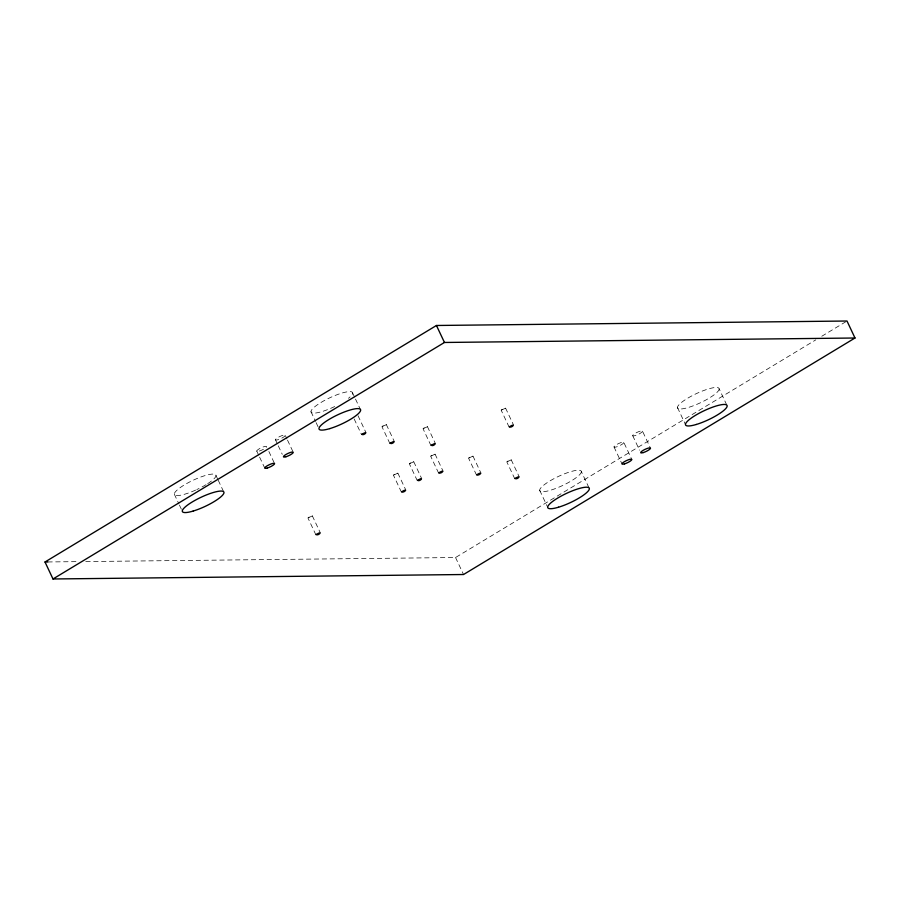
<?xml version="1.0" encoding="UTF-8"?>
<svg xmlns="http://www.w3.org/2000/svg" width="900" height="900" viewBox="0 0 900 900"><rect width="100%" height="100%" fill="white"/><g stroke="black" fill="none" stroke-linecap="round" stroke-linejoin="round"><path stroke-width="0.67" stroke-dasharray="4.5 3.38" d="M315.923 534.915L307.924 517.928L310.095 516.364L312.368 515.925L320.366 532.924M312.368 515.925L307.924 517.928M389.936 443.644L381.938 426.656L384.109 425.093L386.381 424.654L394.369 441.652M386.381 424.654L381.938 426.656M431.021 445.691L423.022 428.704L425.194 427.14L427.466 426.701L435.465 443.7M401.423 492.154L393.424 475.155L395.595 473.603L397.868 473.164L405.866 490.151M427.466 426.701L423.022 428.704M397.868 473.164L393.424 475.155M417.319 480.746L409.331 463.759L411.491 462.195L413.764 461.767L421.762 478.755M413.764 461.767L409.331 463.759M438.649 473.175L430.661 456.188L432.821 454.624L435.094 454.185L443.093 471.184M435.094 454.185L430.661 456.188M476.55 475.132L468.562 458.145L470.723 456.581L472.995 456.142L480.994 473.141M509.152 427.162L501.154 410.164L503.325 408.611L505.598 408.173L513.596 425.16M472.995 456.142L468.562 458.145M505.598 408.173L501.154 410.164M514.811 478.868L506.812 461.869L508.984 460.316L511.256 459.877L519.244 476.865M511.256 459.877L506.812 461.869M85.77 561.555L455.546 557.528L815.783 339.874M821.79 336.251L845.809 321.739M47.812 561.96L77.332 561.645M719.156 388.856A22.905 4.995 -25.2 0 1 688.331 407.475A22.905 4.995 -25.2 0 1 687.476 398.34A22.905 4.995 -25.2 0 1 719.156 388.856L726.581 404.629M677.498 407.588L685.485 424.586M642.51 431.19A5.411 1.181 -25.2 0 1 635.231 435.589A5.411 1.181 -25.2 0 1 635.029 433.44A5.411 1.181 -25.2 0 1 642.51 431.19L650.509 448.189M632.678 435.623L639.529 450.18M623.835 442.485A5.411 1.181 -25.2 0 1 616.556 446.884A5.411 1.181 -25.2 0 1 616.354 444.724A5.411 1.181 -25.2 0 1 623.835 442.485L631.834 459.473M613.991 446.906L621.99 463.894M581.366 471.589A22.905 4.995 -25.2 0 1 550.553 490.219A22.905 4.995 -25.2 0 1 549.686 481.084A22.905 4.995 -25.2 0 1 581.366 471.589L589.365 488.588M539.707 490.331L547.695 507.319M455.546 557.528L463.545 574.515M352.654 392.996L354.938 397.845M355.511 399.06L360.652 409.984M358.043 415.755L366.041 432.743M354.173 418.973L361.598 434.745M310.995 411.728L315.562 421.436M316.125 422.651L318.983 428.726M285.266 435.341A5.411 1.181 -25.2 0 1 277.988 439.74A5.411 1.181 -25.2 0 1 277.785 437.591A5.411 1.181 -25.2 0 1 285.266 435.341L286.988 438.986M287.55 440.201L293.265 452.34M275.434 439.774L277.718 444.623M278.28 445.838L282.285 454.331M268.875 451.485L274.59 463.624M256.748 451.058L259.031 455.918M259.605 457.132L264.746 468.045M215.977 475.447L217.688 479.093M218.261 480.308L223.403 491.231M174.319 494.19L178.886 503.899M179.449 505.114L182.306 511.178M334.688 406.541A22.905 4.995 -25.2 0 1 311.141 410.85A22.905 4.995 -25.2 0 1 339.66 393.795A22.905 4.995 -25.2 0 1 348.446 398.306M195.638 490.095A22.905 4.995 -25.2 0 1 175.241 492.019A22.905 4.995 -25.2 0 1 207.349 474.952A22.905 4.995 -25.2 0 1 207.259 483.919M205.987 484.706A22.905 4.995 -25.2 0 1 196.808 489.555M259.312 451.035A5.411 1.181 -25.2 0 0 266.591 446.636A5.411 1.181 -25.2 0 0 259.11 448.875A5.411 1.181 -25.2 0 0 259.312 451.035"/><path stroke-width="1.35" d="M45 561.994L436.455 325.485L847.001 321.019L855 338.006L463.545 574.515L52.999 578.981L45 561.994L47.812 561.96M52.999 578.981L444.454 342.473L855 338.006M436.455 325.485L444.454 342.473M361.868 434.329C364.061 436.174 369.349 429.84 361.868 434.329M316.192 534.499C318.386 536.344 323.674 530.01 316.192 534.499M390.206 443.228C392.4 445.072 397.688 438.739 390.206 443.228M431.291 445.275C433.485 447.12 438.772 440.786 431.291 445.275M401.692 491.738C403.886 493.582 409.174 487.249 401.692 491.738M417.6 480.33C419.782 482.175 425.07 475.841 417.6 480.33M438.93 472.759C441.113 474.604 446.4 468.27 438.93 472.759M476.82 474.716C479.014 476.561 484.301 470.228 476.82 474.716M509.423 426.746C511.616 428.591 516.904 422.257 509.423 426.746M515.081 478.451C517.264 480.296 522.551 473.963 515.081 478.451M329.827 428.603A22.905 4.995 -25.2 0 0 360.652 409.984A22.905 4.995 -25.2 0 0 328.973 419.468A22.905 4.995 -25.2 0 0 329.827 428.603M696.33 424.463A22.905 4.995 -25.2 0 0 727.155 405.844A22.905 4.995 -25.2 0 0 695.475 415.327A22.905 4.995 -25.2 0 0 696.33 424.463M558.54 507.206A22.905 4.995 -25.2 0 0 589.365 488.588A22.905 4.995 -25.2 0 0 557.685 498.071A22.905 4.995 -25.2 0 0 558.54 507.206M193.151 511.065A22.905 4.995 -25.2 0 0 223.976 492.446A22.905 4.995 -25.2 0 0 192.296 501.93A22.905 4.995 -25.2 0 0 193.151 511.065M624.555 463.871A5.411 1.181 -25.2 0 0 631.834 459.473A5.411 1.181 -25.2 0 0 624.352 461.711A5.411 1.181 -25.2 0 0 624.555 463.871M643.23 452.588A5.411 1.181 -25.2 0 0 650.509 448.189A5.411 1.181 -25.2 0 0 643.028 450.428A5.411 1.181 -25.2 0 0 643.23 452.588M267.3 468.022A5.411 1.181 -25.2 0 0 274.59 463.624A5.411 1.181 -25.2 0 0 267.097 465.863A5.411 1.181 -25.2 0 0 267.3 468.022M285.986 456.739A5.411 1.181 -25.2 0 0 293.265 452.34A5.411 1.181 -25.2 0 0 285.784 454.579A5.411 1.181 -25.2 0 0 285.986 456.739"/></g></svg>
